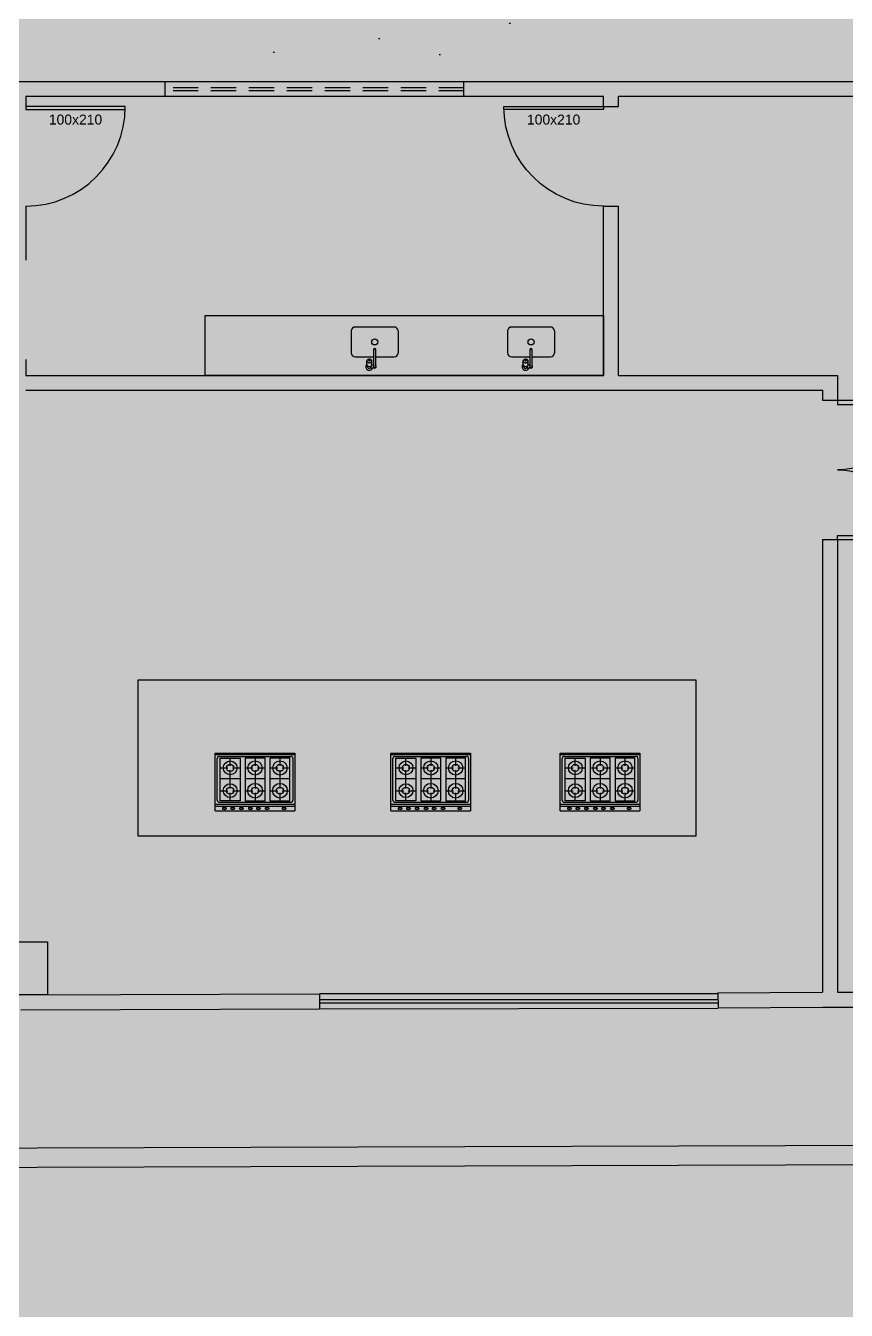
# Model space of a CAD drawing. Header units: centimetres. Extents: x 0 to 1099704, y -139216 to 99734.
# Drawn here: x 906010 to 906834, y 9573 to 10863 of the extents above; entities that cross this region are included whole.
import ezdxf
from ezdxf.enums import TextEntityAlignment as Align

# ---------------------------------------------------------------- set-up
doc = ezdxf.new("R2010")
doc.units = ezdxf.units.CM
doc.header["$LTSCALE"] = 4
doc.linetypes.add('DASHED2', pattern=[9.525, 6.35, -3.175])
for name, color, linetype in [('0.1', 1, 'Continuous'), ('0.2', 2, 'Continuous'), ('0.4', 4, 'Continuous'), ('0.6', 6, 'Continuous'), ('001-MOBILIA', 253, 'Continuous'), ('02-CONT', 2, 'Continuous')]:
    doc.layers.add(name, color=color, linetype=linetype)
doc.styles.add('2mm 1-50', font='arial.ttf', dxfattribs={"height": 0.1})

# ---------------------------------------------------------------- blocks, each defined once
blk = doc.blocks.new('1_00e')
blk.add_lwpolyline([(-28.4, -52.3), (-25.4, -52.3), (-25.4, 47.7), (-28.4, 47.7)], close=True)
at = {"color": 1}
blk.add_arc((-28.4, -52.3), 100, 0, 90, dxfattribs=at)
blk = doc.blocks.new('1_00')
for p, q in [((-129.17, 59.05), (-129.17, 109.05)), ((-129.17, 109.05), (-126.17, 109.05)), ((-126.17, 59.05), (-126.17, 109.05)), ((-29.17, 109.05), (-32.17, 109.05)), ((-32.17, 59.05), (-32.17, 109.05)), ((-29.17, 59.05), (-29.17, 109.05)), ((-129.17, 59.05), (-126.17, 59.05)), ((-29.17, 59.05), (-32.17, 59.05))]:
    blk.add_line(p, q)
at = {"color": 1}
for centre, start, end in [((-129.17, 59.05), 0, 90), ((-29.17, 59.05), 90, 180)]:
    blk.add_arc(centre, 50, start, end, dxfattribs=at)
blk = doc.blocks.new('BOJO')
at = {"layer": '001-MOBILIA'}
for p, q in [((1061.974, 1872.996), (1061.974, 1872.811)), ((1062.234, 1873.036), (1062.014, 1873.036)), ((1062.274, 1872.606), (1062.274, 1872.996)), ((1061.875, 1872.873), (1061.882, 1872.873)), ((1061.895, 1872.881), (1061.933, 1872.881)), ((1061.86, 1872.801), (1061.86, 1872.844)), ((1061.875, 1872.838), (1061.882, 1872.838)), ((1061.875, 1872.811), (1062.045, 1872.811)), ((1061.875, 1872.791), (1062.045, 1872.791)), ((1061.89, 1872.811), (1061.89, 1872.832)), ((1061.895, 1872.831), (1061.933, 1872.831)), ((1061.974, 1872.791), (1061.974, 1872.606)), ((1062.234, 1872.566), (1062.014, 1872.566))]:
    blk.add_line(p, q, dxfattribs=at)
blk.add_circle((1062.124, 1872.801), 0.03, dxfattribs=at)
for centre, radius, start, end in [((1062.014, 1872.996), 0.04, 90, 180), ((1062.234, 1872.996), 0.04, 0, 90), ((1061.875, 1872.856), 0.035, 45.5847, 244.6231), ((1061.875, 1872.856), 0.0175, 90, 204.62), ((1061.904, 1872.858), 0.0262, 144.7356, 163.6751), ((1061.898, 1872.862), 0.0195, 120.3612, 144.7356), ((1061.895, 1872.868), 0.0127, 90, 120.3612), ((1061.942, 1872.858), 0.0262, 144.7356, 163.6751), ((1061.936, 1872.862), 0.0195, 120.3612, 144.7356), ((1061.933, 1872.868), 0.0127, 90, 120.3612), ((1061.933, 1872.868), 0.0127, 59.6388, 90), ((1061.929, 1872.862), 0.0195, 35.2644, 59.6388), ((1061.924, 1872.858), 0.0262, 16.3249, 35.2644), ((1061.85, 1872.844), 0.01, 0, 24.62), ((1061.875, 1872.856), 0.0175, 211.0027, 270), ((1061.875, 1872.801), 0.015, 41.8103, 318.1897), ((1061.875, 1872.801), 0.01, 90.0002, 270.0002), ((1061.913, 1872.856), 0.0352, 163.6751, 180), ((1061.913, 1872.856), 0.0352, 180, 196.3249), ((1061.904, 1872.853), 0.0262, 196.3249, 215.2644), ((1061.898, 1872.849), 0.0195, 215.2644, 239.6388), ((1061.895, 1872.843), 0.0127, 239.6388, 270), ((1061.875, 1872.856), 0.035, 295.3769, 314.4153), ((1061.95, 1872.856), 0.0352, 163.6751, 180), ((1061.95, 1872.856), 0.0352, 180, 196.3249), ((1061.942, 1872.853), 0.0262, 196.3249, 215.2644), ((1061.936, 1872.849), 0.0195, 215.2644, 239.6388), ((1061.933, 1872.843), 0.0127, 239.6388, 270), ((1061.933, 1872.843), 0.0127, 270, 300.3612), ((1061.943, 1872.856), 0.00787, 144.7356, 163.6751), ((1061.945, 1872.856), 0.0106, 163.6751, 180), ((1061.945, 1872.856), 0.0106, 180, 196.3249), ((1061.943, 1872.855), 0.00787, 196.3249, 215.2644), ((1061.941, 1872.858), 0.00586, 120.3612, 144.7356), ((1061.941, 1872.854), 0.00586, 215.2644, 239.6388), ((1061.94, 1872.859), 0.00381, 90, 120.3612), ((1061.94, 1872.852), 0.00381, 239.6388, 270), ((1061.929, 1872.849), 0.0195, 300.3612, 324.7356), ((1061.94, 1872.859), 0.00381, 59.6388, 90), ((1061.94, 1872.852), 0.00381, 270, 300.3612), ((1061.939, 1872.858), 0.00586, 35.2644, 59.6388), ((1061.939, 1872.854), 0.00586, 300.3612, 324.7356), ((1061.937, 1872.856), 0.00787, 16.3249, 35.2644), ((1061.937, 1872.855), 0.00787, 324.7356, 343.6751), ((1061.935, 1872.856), 0.0106, 0, 16.3249), ((1061.935, 1872.856), 0.0106, 343.6751, 0), ((1061.924, 1872.853), 0.0262, 324.7356, 343.6751), ((1061.915, 1872.856), 0.0352, 0, 16.3249), ((1061.915, 1872.856), 0.0352, 343.6751, 0), ((1062.045, 1872.801), 0.0125, 233.1301, 126.8699), ((1062.045, 1872.801), 0.01, 270.0001, 90.0001), ((1062.014, 1872.606), 0.04, 180, 270), ((1062.234, 1872.606), 0.04, 270, 0)]:
    blk.add_arc(centre, radius, start, end, dxfattribs=at)

msp = doc.modelspace()

# ---------------------------------------------------------------- hatches: boundary and pattern name
at = {"layer": '0.2', "true_color": 0x000000}
h = msp.add_hatch(color=18, dxfattribs=at)
h.dxf.hatch_style = 1
h.paths.add_polyline_path([(907185.235, 10807.013), (906960.235, 10807.013), (906605.204, 10807.013), (906450.204, 10807.013), (906450.204, 10792.013), (906590.204, 10792.013), (906590.204, 10782.013), (906605.204, 10782.013), (906605.204, 10792.013), (906960.235, 10792.013), (907185.235, 10792.013)])
h.paths.add_polyline_path([(906825.235, 10512.013), (906605.204, 10512.013), (906605.204, 10682.013), (906590.204, 10682.013), (906590.204, 10512.013), (906190.204, 10512.013), (906010.202, 10512.013), (906010.202, 10527.86), (905995.202, 10527.86), (905995.202, 10342.86), (905985.202, 10342.86), (905985.202, 10327.86), (906010.202, 10327.86), (906010.202, 10497.013), (906605.204, 10497.013), (906810.235, 10497.013), (906810.235, 10487.013), (906825.235, 10487.013)])
h.paths.add_polyline_path([(907070.235, 9892.264), (906825.235, 9892.264), (906825.235, 10347.013), (906810.235, 10347.013), (906810.235, 9892.261), (906705.197, 9891.564), (906705.238, 9876.564), (906810.646, 9877.264), (907070.235, 9877.264)])
h.paths.add_polyline_path([(906305.199, 9890.471), (906005.2, 9889.651), (906005.241, 9874.651), (906305.24, 9875.471)])
h.paths.add_polyline_path([(905605.201, 9888.557), (905350.202, 9887.86), (905350.202, 10077.86), (905335.202, 10077.86), (905335.202, 9887.86), (905325.202, 9887.86), (905325.202, 9872.86), (905350.202, 9872.86), (905605.242, 9873.557)])
h.paths.add_polyline_path([(905205.202, 9887.86), (905185.202, 9887.86), (905185.202, 9872.86), (905205.202, 9872.86)], flags=17)
h.paths.add_polyline_path([(905055.226, 9872.86), (905075.202, 9872.86), (905075.202, 9887.86), (905055.226, 9887.86), (905055.226, 9991.96), (905055.202, 9991.96), (905055.202, 10071.96), (905055.202, 10207.86), (905335.202, 10207.86), (905335.202, 10197.86), (905335.805, 10197.86), (905350.202, 10197.86), (905350.202, 10222.86), (905350.202, 10232.86), (905335.202, 10232.86), (905335.202, 10222.86), (905055.202, 10222.86), (905055.202, 10280.36), (905040.202, 10280.36), (905040.202, 10222.86), (905040.202, 10028.138), (904640.226, 10028.138), (904640.226, 9713.138), (904665.226, 9713.138), (904665.226, 9728.138), (904655.226, 9728.138), (904655.226, 10013.138), (905040.226, 10013.138), (905040.226, 9728.138), (905030.226, 9728.138), (905030.226, 9713.138), (905055.226, 9713.138)])
h.paths.add_polyline_path([(905055.202, 10637.86), (905335.202, 10637.86), (905335.202, 10577.86), (905335.202, 10322.86), (905350.202, 10322.86), (905350.202, 10327.86), (905565.202, 10327.86), (905565.202, 10342.86), (905350.202, 10342.86), (905350.202, 10637.86), (905665.202, 10637.86), (905665.202, 10342.86), (905655.202, 10342.86), (905655.202, 10327.86), (905680.202, 10327.86), (905895.202, 10327.86), (905895.202, 10342.86), (905680.202, 10342.86), (905680.202, 10637.86), (905740.202, 10637.86), (905747.702, 10637.86), (905747.702, 10652.86), (905665.202, 10652.86), (905335.202, 10652.86), (905040.202, 10652.86), (905040.202, 10580.36), (905055.202, 10580.36)])
h.paths.add_polyline_path([(906010.202, 10652.86), (906010.204, 10682.013), (905995.204, 10682.013), (905995.204, 10652.86), (905927.702, 10652.86), (905927.702, 10637.86), (905995.202, 10637.86), (905995.202, 10627.86), (906010.202, 10627.86)])
h.paths.add_polyline_path([(906150.204, 10807.013), (905995.204, 10807.013), (905995.204, 10782.013), (906010.204, 10782.013), (906010.204, 10792.013), (906150.204, 10792.013)])
at = {"layer": '0.4', "true_color": 0xf8f3ec}
h = msp.add_hatch(color=7, dxfattribs=at)
h.dxf.hatch_style = 1
h.paths.add_polyline_path([(917643.755, 6257.497), (917643.755, 15479.046), (896254.948, 15479.046), (896254.948, 6257.497)])
at = {"layer": '0.6'}
h = msp.add_hatch(dxfattribs=at)
h.set_pattern_fill('AR-SAND', color=4, scale=8)
h.set_pattern_definition([(37.5, (221325.4, -35669.3), (-12.80025, 391.53059), [0, -308.864, 0, -345.44, 0, -330.2]), (7.5, (221325.4, -35669.3), (359.61863, 573.4601), [0, -166.624, 0, -278.384, 0, -106.68]), (327.5, (221075.45, -35669.3), (632.7939, 1.14975), [0, -101.6, 0, -365.76, 0, -477.52]), (317.5, (221075.45, -35669.3), (610.84516, 178.34346), [0, -50.8, 0, -239.776, 0, -274.32])])
h.paths.add_polyline_path([(903584.511, 10375.234), (903584.511, 10225.234), (903583.995, 9710.251), (904640.226, 9713.138), (904640.226, 10028.138), (904640.226, 11551.556), (902349.002, 11551.556), (902349.002, 12541.477), (906584.002, 12541.477), (906584.002, 12151.477), (907978.235, 12151.477), (907978.235, 12513.013), (912810.235, 12513.013), (912810.235, 10275.21), (913083.573, 10275.21), (913921.503, 12691.477), (900921.063, 12691.477), (900539.177, 9701.927), (900981.309, 9703.136), (900979.927, 10208.62), (900979.927, 11518.62), (901964.927, 11518.62), (901964.927, 11188.62), (903019.927, 11188.62), (903019.927, 10375.234)])
h.paths.add_polyline_path([(911590.235, 10807.013), (911590.235, 11583.013), (909443.235, 11583.013), (909443.235, 11881.48), (909238.235, 11881.48), (909238.235, 10807.013)], flags=17)
h.paths.add_polyline_path([(908008.235, 10807.013), (908008.235, 11881.48), (906584.002, 11881.48), (906584.002, 11551.556), (905397.002, 11551.556), (905397.002, 11336.556), (905397.002, 10807.013)], flags=17)
h.paths.add_polyline_path([(903464.242, 10805.684), (904140.693, 10805.684), (904140.693, 10928.945), (903464.242, 10928.945)], flags=16)
h.paths.add_polyline_path([(904638.946, 10940.069), (904638.946, 11236.763), (904586.12, 11236.763), (904586.12, 10940.069)], flags=16)
h.paths.add_polyline_path([(910179.898, 11095.816), (910856.349, 11095.816), (910856.349, 11219.078), (910179.898, 11219.078)], flags=16)
h.paths.add_polyline_path([(906482.432, 11164.363), (907158.883, 11164.363), (907158.883, 11287.625), (906482.432, 11287.625)], flags=16)
h.paths.add_polyline_path([(905458.717, 10940.069), (905458.717, 11236.763), (905405.891, 11236.763), (905405.891, 10940.069)], flags=16)

# ---------------------------------------------------------------- linework, layer by layer
at = {"layer": '0.1', "linetype": 'DASHED2'}
for points in [[(906450.204, 10801.013), (906150.204, 10801.013)], [(906450.204, 10798.013), (906150.204, 10798.013)]]:
    msp.add_lwpolyline(points, dxfattribs=at)
at = {"layer": '0.2'}
for p, q in [((906200.466, 10132.489), (906280.457, 10132.489)), ((906200.466, 10074.36), (906200.466, 10132.489)), ((906280.457, 10132.489), (906280.457, 10074.36)), ((906376.883, 10132.489), (906456.874, 10132.489)), ((906376.883, 10074.36), (906376.883, 10132.489)), ((906456.874, 10132.489), (906456.874, 10074.36)), ((906546.884, 10132.489), (906626.875, 10132.489)), ((906546.884, 10074.36), (906546.884, 10132.489)), ((906626.875, 10132.489), (906626.875, 10074.36)), ((906200.466, 10131.122), (906280.457, 10131.122)), ((906202.466, 10085.091), (906202.466, 10127.122)), ((906204.466, 10129.122), (906276.457, 10129.122)), ((906205.466, 10084.494), (906205.466, 10127.36)), ((906205.466, 10127.36), (906225.466, 10127.36)), ((906215.466, 10119.768), (906215.466, 10127.36)), ((906225.466, 10127.36), (906225.466, 10084.494)), ((906230.466, 10127.36), (906230.466, 10084.494)), ((906250.466, 10127.36), (906230.466, 10127.36)), ((906240.466, 10127.36), (906240.466, 10119.766)), ((906250.466, 10084.494), (906250.466, 10127.36)), ((906275.434, 10127.36), (906255.434, 10127.36)), ((906255.434, 10127.36), (906255.434, 10084.494)), ((906265.434, 10127.36), (906265.434, 10119.766)), ((906275.434, 10084.494), (906275.434, 10127.36)), ((906278.457, 10127.122), (906278.457, 10085.091)), ((906376.883, 10131.122), (906456.874, 10131.122)), ((906378.883, 10085.091), (906378.883, 10127.122)), ((906380.883, 10129.122), (906452.874, 10129.122)), ((906381.883, 10084.494), (906381.883, 10127.36)), ((906381.883, 10127.36), (906401.883, 10127.36)), ((906391.883, 10119.768), (906391.883, 10127.36)), ((906401.883, 10127.36), (906401.883, 10084.494)), ((906406.883, 10127.36), (906406.883, 10084.494)), ((906426.883, 10127.36), (906406.883, 10127.36)), ((906416.883, 10127.36), (906416.883, 10119.766)), ((906426.883, 10084.494), (906426.883, 10127.36)), ((906451.85, 10127.36), (906431.85, 10127.36)), ((906431.85, 10127.36), (906431.85, 10084.494)), ((906441.85, 10127.36), (906441.85, 10119.766)), ((906451.85, 10084.494), (906451.85, 10127.36)), ((906454.874, 10127.122), (906454.874, 10085.091)), ((906546.884, 10131.122), (906626.875, 10131.122)), ((906548.884, 10085.091), (906548.884, 10127.122)), ((906550.884, 10129.122), (906622.875, 10129.122)), ((906551.884, 10084.494), (906551.884, 10127.36)), ((906551.884, 10127.36), (906571.884, 10127.36)), ((906561.884, 10119.768), (906561.884, 10127.36)), ((906571.884, 10127.36), (906571.884, 10084.494)), ((906576.884, 10127.36), (906576.884, 10084.494)), ((906596.884, 10127.36), (906576.884, 10127.36)), ((906586.884, 10127.36), (906586.884, 10119.766)), ((906596.884, 10084.494), (906596.884, 10127.36)), ((906621.851, 10127.36), (906601.851, 10127.36)), ((906601.851, 10127.36), (906601.851, 10084.494)), ((906611.851, 10127.36), (906611.851, 10119.766)), ((906621.851, 10084.494), (906621.851, 10127.36)), ((906624.875, 10127.122), (906624.875, 10085.091)), ((906205.466, 10117.54), (906213.238, 10117.54)), ((906205.466, 10106.994), (906225.466, 10106.994)), ((906215.466, 10106.994), (906215.466, 10115.311)), ((906215.466, 10096.841), (906215.466, 10106.994)), ((906217.694, 10117.54), (906225.466, 10117.54)), ((906230.466, 10117.54), (906238.316, 10117.54)), ((906230.466, 10106.994), (906250.466, 10106.994)), ((906240.466, 10115.313), (906240.466, 10106.994)), ((906240.466, 10106.994), (906240.466, 10096.839)), ((906242.773, 10117.54), (906250.466, 10117.54)), ((906255.434, 10117.54), (906263.283, 10117.54)), ((906255.434, 10106.994), (906275.434, 10106.994)), ((906265.434, 10115.313), (906265.434, 10106.994)), ((906265.434, 10106.994), (906265.434, 10096.839)), ((906267.74, 10117.54), (906275.434, 10117.54)), ((906381.883, 10117.54), (906389.654, 10117.54)), ((906381.883, 10106.994), (906401.883, 10106.994)), ((906391.883, 10106.994), (906391.883, 10115.311)), ((906391.883, 10096.841), (906391.883, 10106.994)), ((906394.111, 10117.54), (906401.883, 10117.54)), ((906406.883, 10117.54), (906414.733, 10117.54)), ((906406.883, 10106.994), (906426.883, 10106.994)), ((906416.883, 10115.313), (906416.883, 10106.994)), ((906416.883, 10106.994), (906416.883, 10096.839)), ((906419.189, 10117.54), (906426.883, 10117.54)), ((906431.85, 10117.54), (906439.7, 10117.54)), ((906431.85, 10106.994), (906451.85, 10106.994)), ((906441.85, 10115.313), (906441.85, 10106.994)), ((906441.85, 10106.994), (906441.85, 10096.839)), ((906444.157, 10117.54), (906451.85, 10117.54)), ((906551.884, 10117.54), (906559.655, 10117.54)), ((906551.884, 10106.994), (906571.884, 10106.994)), ((906561.884, 10106.994), (906561.884, 10115.311)), ((906561.884, 10096.841), (906561.884, 10106.994)), ((906564.112, 10117.54), (906571.884, 10117.54)), ((906576.884, 10117.54), (906584.733, 10117.54)), ((906576.884, 10106.994), (906596.884, 10106.994)), ((906586.884, 10115.313), (906586.884, 10106.994)), ((906586.884, 10106.994), (906586.884, 10096.839)), ((906589.19, 10117.54), (906596.884, 10117.54)), ((906601.851, 10117.54), (906609.701, 10117.54)), ((906601.851, 10106.994), (906621.851, 10106.994)), ((906611.851, 10115.313), (906611.851, 10106.994)), ((906611.851, 10106.994), (906611.851, 10096.839)), ((906614.157, 10117.54), (906621.851, 10117.54)), ((906205.466, 10094.674), (906213.239, 10094.674)), ((906217.694, 10094.674), (906225.466, 10094.674)), ((906230.466, 10094.674), (906238.317, 10094.674)), ((906242.772, 10094.674), (906250.466, 10094.674)), ((906255.434, 10094.674), (906263.284, 10094.674)), ((906267.739, 10094.674), (906275.434, 10094.674)), ((906381.883, 10094.674), (906389.655, 10094.674)), ((906394.11, 10094.674), (906401.883, 10094.674)), ((906406.883, 10094.674), (906414.734, 10094.674)), ((906419.188, 10094.674), (906426.883, 10094.674)), ((906431.85, 10094.674), (906439.701, 10094.674)), ((906444.156, 10094.674), (906451.85, 10094.674)), ((906551.884, 10094.674), (906559.656, 10094.674)), ((906564.111, 10094.674), (906571.884, 10094.674)), ((906576.884, 10094.674), (906584.734, 10094.674)), ((906589.189, 10094.674), (906596.884, 10094.674)), ((906601.851, 10094.674), (906609.702, 10094.674)), ((906614.157, 10094.674), (906621.851, 10094.674)), ((906200.466, 10081.091), (906280.457, 10081.091)), ((906204.466, 10083.091), (906276.457, 10083.091)), ((906225.466, 10084.494), (906205.466, 10084.494)), ((906215.466, 10084.494), (906215.466, 10092.384)), ((906230.466, 10084.494), (906250.466, 10084.494)), ((906240.466, 10092.386), (906240.466, 10084.494)), ((906255.434, 10084.494), (906275.434, 10084.494)), ((906265.434, 10092.386), (906265.434, 10084.494)), ((906376.883, 10081.091), (906456.874, 10081.091)), ((906380.883, 10083.091), (906452.874, 10083.091)), ((906401.883, 10084.494), (906381.883, 10084.494)), ((906391.883, 10084.494), (906391.883, 10092.384)), ((906406.883, 10084.494), (906426.883, 10084.494)), ((906416.883, 10092.386), (906416.883, 10084.494)), ((906431.85, 10084.494), (906451.85, 10084.494)), ((906441.85, 10092.386), (906441.85, 10084.494)), ((906546.884, 10081.091), (906626.875, 10081.091)), ((906550.884, 10083.091), (906622.875, 10083.091)), ((906571.884, 10084.494), (906551.884, 10084.494)), ((906561.884, 10084.494), (906561.884, 10092.384)), ((906576.884, 10084.494), (906596.884, 10084.494)), ((906586.884, 10092.386), (906586.884, 10084.494)), ((906601.851, 10084.494), (906621.851, 10084.494)), ((906611.851, 10092.386), (906611.851, 10084.494)), ((906200.466, 10079.091), (906280.457, 10079.091)), ((906200.466, 10074.36), (906280.457, 10074.36)), ((906207.81, 10077.17), (906207.81, 10076.527)), ((906211.514, 10077.205), (906211.514, 10076.591)), ((906216.195, 10077.17), (906216.195, 10076.527)), ((906219.899, 10077.205), (906219.899, 10076.591)), ((906224.77, 10077.17), (906224.77, 10076.527)), ((906228.474, 10077.205), (906228.474, 10076.591)), ((906233.709, 10077.17), (906233.709, 10076.527)), ((906237.413, 10077.205), (906237.413, 10076.591)), ((906241.934, 10077.17), (906241.934, 10076.527)), ((906245.637, 10077.205), (906245.637, 10076.591)), ((906250.734, 10077.17), (906250.734, 10076.527)), ((906254.438, 10077.205), (906254.438, 10076.591)), ((906267.678, 10077.17), (906267.678, 10076.527)), ((906271.382, 10077.205), (906271.382, 10076.591)), ((906376.883, 10079.091), (906456.874, 10079.091)), ((906376.883, 10074.36), (906456.874, 10074.36)), ((906384.227, 10077.17), (906384.227, 10076.527)), ((906387.93, 10077.205), (906387.93, 10076.591)), ((906392.612, 10077.17), (906392.612, 10076.527)), ((906396.315, 10077.205), (906396.315, 10076.591)), ((906401.187, 10077.17), (906401.187, 10076.527)), ((906404.89, 10077.205), (906404.89, 10076.591)), ((906410.126, 10077.17), (906410.126, 10076.527)), ((906413.829, 10077.205), (906413.829, 10076.591)), ((906418.35, 10077.17), (906418.35, 10076.527)), ((906422.054, 10077.205), (906422.054, 10076.591)), ((906427.151, 10077.17), (906427.151, 10076.527)), ((906430.854, 10077.205), (906430.854, 10076.591)), ((906444.095, 10077.17), (906444.095, 10076.527)), ((906447.798, 10077.205), (906447.798, 10076.591)), ((906546.884, 10079.091), (906626.875, 10079.091)), ((906546.884, 10074.36), (906626.875, 10074.36)), ((906554.227, 10077.17), (906554.227, 10076.527)), ((906557.931, 10077.205), (906557.931, 10076.591)), ((906562.613, 10077.17), (906562.613, 10076.527)), ((906566.316, 10077.205), (906566.316, 10076.591)), ((906571.188, 10077.17), (906571.188, 10076.527)), ((906574.891, 10077.205), (906574.891, 10076.591)), ((906580.127, 10077.17), (906580.127, 10076.527)), ((906583.83, 10077.205), (906583.83, 10076.591)), ((906588.351, 10077.17), (906588.351, 10076.527)), ((906592.054, 10077.205), (906592.054, 10076.591)), ((906597.151, 10077.17), (906597.151, 10076.527)), ((906600.855, 10077.205), (906600.855, 10076.591)), ((906614.096, 10077.17), (906614.096, 10076.527)), ((906617.799, 10077.205), (906617.799, 10076.591)), ((906705.2, 9890.471), (906305.24, 9890.471)), ((906705.216, 9884.471), (906305.24, 9884.471)), ((906305.24, 9881.471), (906705.225, 9881.471)), ((906305.24, 9875.471), (906705.239, 9876.264))]:
    msp.add_line(p, q, dxfattribs=at)
for points in [[(906190.204, 10572.013), (906590.204, 10572.013), (906590.204, 10512.013), (906190.204, 10512.013)], [(906123.237, 10205.981), (906682.927, 10205.981), (906682.927, 10048.872), (906123.237, 10048.872)], [(905350.202, 9942.86), (906032.207, 9942.86), (906032.207, 9889.724), (905350.202, 9889.724)]]:
    msp.add_lwpolyline(points, close=True, dxfattribs=at)
for centre, radius in [((906215.538, 10117.566), 6.958), ((906215.466, 10117.54), 3.59), ((906240.487, 10117.566), 7.157), ((906240.466, 10117.54), 3.59), ((906265.454, 10117.566), 7.157), ((906265.434, 10117.54), 3.59), ((906391.954, 10117.566), 6.958), ((906391.883, 10117.54), 3.59), ((906416.903, 10117.566), 7.157), ((906416.883, 10117.54), 3.59), ((906441.87, 10117.566), 7.157), ((906441.85, 10117.54), 3.59), ((906561.955, 10117.566), 6.958), ((906561.884, 10117.54), 3.59), ((906586.904, 10117.566), 7.157), ((906586.884, 10117.54), 3.59), ((906611.871, 10117.566), 7.157), ((906611.851, 10117.54), 3.59), ((906215.538, 10094.735), 6.953), ((906215.466, 10094.674), 3.59), ((906240.466, 10094.674), 7.342), ((906240.466, 10094.674), 3.59), ((906265.434, 10094.674), 7.342), ((906265.434, 10094.674), 3.59), ((906391.954, 10094.735), 6.953), ((906391.883, 10094.674), 3.59), ((906416.883, 10094.674), 7.342), ((906416.883, 10094.674), 3.59), ((906441.85, 10094.674), 7.342), ((906441.85, 10094.674), 3.59), ((906561.955, 10094.735), 6.953), ((906561.884, 10094.674), 3.59), ((906586.884, 10094.674), 7.342), ((906586.884, 10094.674), 3.59), ((906611.851, 10094.674), 7.342), ((906611.851, 10094.674), 3.59)]:
    msp.add_circle(centre, radius, dxfattribs=at)
for centre, start, end in [((906204.466, 10127.122), 90, 180), ((906276.457, 10127.122), 0, 90), ((906380.883, 10127.122), 90, 180), ((906452.874, 10127.122), 0, 90), ((906550.884, 10127.122), 90, 180), ((906622.875, 10127.122), 0, 90), ((906204.466, 10085.091), 180, 270), ((906276.457, 10085.091), 270, 0), ((906380.883, 10085.091), 180, 270), ((906452.874, 10085.091), 270, 0), ((906550.884, 10085.091), 180, 270), ((906622.875, 10085.091), 270, 0)]:
    msp.add_arc(centre, 2, start, end, dxfattribs=at)
for centre in [(906209.663, 10076.57), (906218.049, 10076.57), (906226.624, 10076.57), (906235.563, 10076.57), (906243.787, 10076.57), (906252.587, 10076.57), (906269.532, 10076.57), (906386.08, 10076.57), (906394.465, 10076.57), (906403.04, 10076.57), (906411.979, 10076.57), (906420.203, 10076.57), (906429.004, 10076.57), (906445.948, 10076.57), (906556.081, 10076.57), (906564.466, 10076.57), (906573.041, 10076.57), (906581.98, 10076.57), (906590.204, 10076.57), (906599.005, 10076.57), (906615.949, 10076.57)]:
    msp.add_ellipse(centre, major_axis=(1.853, 0.04), ratio=0.53270941, dxfattribs=at)
for centre in [(906209.663, 10077.184), (906218.049, 10077.184), (906226.624, 10077.184), (906235.563, 10077.184), (906243.787, 10077.184), (906252.587, 10077.184), (906269.532, 10077.184), (906386.08, 10077.184), (906394.465, 10077.184), (906403.04, 10077.184), (906411.979, 10077.184), (906420.203, 10077.184), (906429.004, 10077.184), (906445.948, 10077.184), (906556.081, 10077.184), (906564.466, 10077.184), (906573.041, 10077.184), (906581.98, 10077.184), (906590.204, 10077.184), (906599.005, 10077.184), (906615.949, 10077.184)]:
    msp.add_ellipse(centre, major_axis=(1.853, 0.04), ratio=0.53270941, start_param=6.24792076, end_param=9.42787291, dxfattribs=at)
at = {"layer": '0.6'}
for p, q in [((906150.204, 10792.013), (906150.204, 10807.013)), ((906450.204, 10792.013), (906450.204, 10807.013)), ((906960.235, 10807.013), (906605.204, 10807.013)), ((906960.235, 10792.013), (906605.204, 10792.013)), ((906590.204, 10782.013), (906605.204, 10782.013)), ((906590.204, 10682.013), (906605.204, 10682.013)), ((906810.235, 10487.013), (906825.235, 10487.013)), ((906810.235, 10347.013), (906825.235, 10347.013)), ((906305.199, 9890.471), (906305.24, 9875.471)), ((906705.197, 9891.564), (906705.238, 9876.564))]:
    msp.add_line(p, q, dxfattribs=at)
for points in [[(906605.204, 10807.013), (905995.204, 10807.013), (905995.204, 10782.013)], [(906590.204, 10782.013), (906590.204, 10792.013), (906010.204, 10792.013), (906010.204, 10782.013)], [(906605.204, 10782.013), (906605.204, 10792.013)], [(906010.204, 10682.013), (906010.204, 10627.86)], [(906010.204, 10527.86), (906010.204, 10512.013), (906590.204, 10512.013), (906590.204, 10682.013)], [(906605.204, 10512.013), (906605.204, 10682.013)], [(906605.204, 10512.013), (906825.235, 10512.013)], [(906825.235, 10512.013), (906825.235, 10487.013)], [(906010.202, 10497.013), (906605.204, 10497.013)], [(906605.204, 10497.013), (906810.235, 10497.013)], [(906810.235, 10497.013), (906810.235, 10487.013)], [(906810.235, 10347.013), (906810.235, 9892.261)], [(906825.235, 10347.013), (906825.235, 9892.264), (907070.235, 9892.264)], [(906005.2, 9889.651), (906305.199, 9890.471)], [(906705.197, 9891.564), (906810.235, 9892.261)], [(906005.241, 9874.651), (906305.24, 9875.471)], [(906705.238, 9876.564), (906810.235, 9877.261)], [(906810.235, 9877.264), (907070.235, 9877.264)], [(906880.514, 9738.295), (905055.226, 9732.493)], [(906880.573, 9718.646), (905055.226, 9713.138)]]:
    msp.add_lwpolyline(points, dxfattribs=at)

# ---------------------------------------------------------------- block references
at = {"layer": '001-MOBILIA', "xscale": 100, "yscale": 100, "zscale": 100, "rotation": 90}
for p in [(1093640.698, -95666.836), (1093797.655, -95666.836)]:
    msp.add_blockref('BOJO', p, dxfattribs=at)
at = {"layer": '02-CONT', "rotation": 270}
msp.add_blockref('1_00e', (906062.457, 10753.607), dxfattribs=at)
at = {"layer": '02-CONT', "xscale": -1, "rotation": 90}
msp.add_blockref('1_00e', (906537.952, 10753.607), dxfattribs=at)
at = {"layer": '02-CONT', "xscale": -1.399999999999958, "yscale": 1.399999999999958, "zscale": 1.399999999999958, "rotation": 270}
msp.add_blockref('1_00', (906742.561, 10527.855), dxfattribs=at)

# ---------------------------------------------------------------- texts
at = {"layer": '02-CONT', "style": '2mm 1-50'}
for p in [(906060.204, 10769.013), (906540.204, 10769.013)]:
    msp.add_text('100x210', height=10, dxfattribs=at).set_placement(p, align=Align.MIDDLE_CENTER)

doc.saveas('drawing.dxf')
